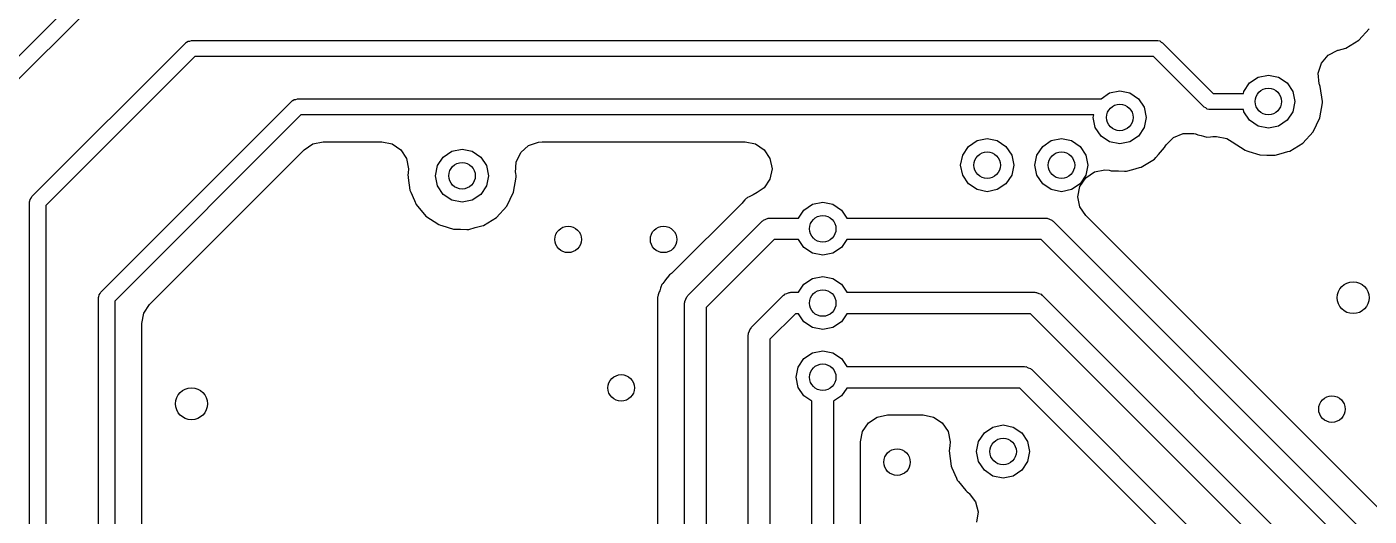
# Model space of a CAD drawing. Extents: x 0.99 to 4.24, y -7.27 to -4.02.
# Drawn here: x 2.2165 to 2.7146, y -5.7248 to -5.5431 of the extents above; entities that cross this region are included whole.
import ezdxf

# ---------------------------------------------------------------- set-up
doc = ezdxf.new("R2010")
doc.units = 0
doc.header["$MEASUREMENT"] = 0
doc.layers.add('BLACK', color=7, linetype='CONTINUOUS')

msp = doc.modelspace()

# ---------------------------------------------------------------- linework, layer by layer
at = {"layer": 'BLACK', "linetype": 'CONTINUOUS'}
for p, q in [((2.19473, -5.57268), (2.24, -5.52741)), ((2.24337, -5.53253), (2.19985, -5.57605)), ((2.71078, -5.54805), (2.7146, -5.54383)), ((2.21835, -5.60615), (2.27544, -5.54906)), ((2.27544, -5.54906), (2.27559, -5.54895)), ((2.27559, -5.54895), (2.27563, -5.54888)), ((2.27563, -5.54888), (2.27575, -5.54884)), ((2.27575, -5.54884), (2.27629, -5.54846)), ((2.27629, -5.54846), (2.27694, -5.54841)), ((2.27694, -5.54841), (2.27756, -5.54818)), ((2.27756, -5.54818), (2.63583, -5.54818)), ((2.63583, -5.54818), (2.63601, -5.54821)), ((2.63601, -5.54821), (2.63609, -5.54819)), ((2.63609, -5.54819), (2.63621, -5.54825)), ((2.63621, -5.54825), (2.63685, -5.54836)), ((2.63685, -5.54836), (2.63735, -5.54878)), ((2.63735, -5.54878), (2.63795, -5.54906)), ((2.63795, -5.54906), (2.65675, -5.56787)), ((2.70593, -5.55103), (2.71078, -5.54805)), ((2.69685, -5.55666), (2.69935, -5.55368)), ((2.69935, -5.55368), (2.70297, -5.55183)), ((2.70297, -5.55183), (2.70318, -5.55178)), ((2.70318, -5.55178), (2.70593, -5.55103)), ((2.2788, -5.55418), (2.22347, -5.60951)), ((2.63458, -5.55418), (2.2788, -5.55418)), ((2.65339, -5.57299), (2.63458, -5.55418)), ((2.69569, -5.56037), (2.69685, -5.55666)), ((2.66807, -5.5671), (2.67021, -5.56391)), ((2.67021, -5.56391), (2.6734, -5.56177)), ((2.6734, -5.56177), (2.67717, -5.56102)), ((2.67717, -5.56102), (2.68093, -5.56177)), ((2.68093, -5.56177), (2.68413, -5.56391)), ((2.68413, -5.56391), (2.68626, -5.5671)), ((2.69603, -5.56424), (2.69569, -5.56037)), ((2.61509, -5.56981), (2.61828, -5.56768)), ((2.61828, -5.56768), (2.62205, -5.56693)), ((2.62205, -5.56693), (2.62581, -5.56768)), ((2.62581, -5.56768), (2.62901, -5.56981)), ((2.65675, -5.56787), (2.66792, -5.56787)), ((2.66792, -5.56787), (2.66807, -5.5671)), ((2.68626, -5.5671), (2.68701, -5.57087)), ((2.69613, -5.56459), (2.69603, -5.56424)), ((2.69643, -5.56523), (2.69613, -5.56459)), ((2.69723, -5.57087), (2.69643, -5.56523)), ((2.24394, -5.64158), (2.31481, -5.57071)), ((2.31481, -5.57071), (2.31496, -5.57061)), ((2.31496, -5.57061), (2.315, -5.57054)), ((2.315, -5.57054), (2.31512, -5.57049)), ((2.31512, -5.57049), (2.31566, -5.57012)), ((2.31566, -5.57012), (2.31631, -5.57006)), ((2.31631, -5.57006), (2.31693, -5.56983)), ((2.31693, -5.56983), (2.61507, -5.56983)), ((2.61507, -5.56983), (2.61509, -5.56981)), ((2.62901, -5.56981), (2.63114, -5.57301)), ((2.63114, -5.57301), (2.63189, -5.57677)), ((2.65398, -5.57326), (2.65339, -5.57299)), ((2.65449, -5.57369), (2.65398, -5.57326)), ((2.65513, -5.5738), (2.65449, -5.57369)), ((2.65525, -5.57385), (2.65513, -5.5738)), ((2.65533, -5.57383), (2.65525, -5.57385)), ((2.65551, -5.57387), (2.65533, -5.57383)), ((2.66792, -5.57387), (2.65551, -5.57387)), ((2.66807, -5.57463), (2.66792, -5.57387)), ((2.68701, -5.57087), (2.68626, -5.57463)), ((2.69628, -5.57697), (2.69723, -5.57136)), ((2.69723, -5.57136), (2.69723, -5.57087)), ((2.31817, -5.57583), (2.24906, -5.64494)), ((2.61239, -5.57583), (2.31817, -5.57583)), ((2.6122, -5.57677), (2.61239, -5.57583)), ((2.61295, -5.58054), (2.6122, -5.57677)), ((2.63189, -5.57677), (2.63114, -5.58054)), ((2.67021, -5.57783), (2.66807, -5.57463)), ((2.6734, -5.57996), (2.67021, -5.57783)), ((2.68413, -5.57783), (2.68093, -5.57996)), ((2.68626, -5.57463), (2.68413, -5.57783)), ((2.6938, -5.58209), (2.69628, -5.57697)), ((2.61509, -5.58373), (2.61295, -5.58054)), ((2.61828, -5.58586), (2.61509, -5.58373)), ((2.62901, -5.58373), (2.62581, -5.58586)), ((2.63114, -5.58054), (2.62901, -5.58373)), ((2.64203, -5.58421), (2.64562, -5.58274)), ((2.64562, -5.58274), (2.64657, -5.58274)), ((2.64657, -5.58274), (2.6466, -5.58273)), ((2.6466, -5.58273), (2.64677, -5.58274)), ((2.64677, -5.58274), (2.64951, -5.58276)), ((2.64951, -5.58276), (2.6501, -5.5829)), ((2.6501, -5.5829), (2.65042, -5.58298)), ((2.65042, -5.58298), (2.65042, -5.58298)), ((2.65042, -5.58298), (2.65049, -5.583)), ((2.65049, -5.583), (2.65099, -5.58329)), ((2.65099, -5.58329), (2.65226, -5.58351)), ((2.65226, -5.58351), (2.65311, -5.5837)), ((2.65311, -5.5837), (2.65436, -5.58404)), ((2.65436, -5.58404), (2.65565, -5.58392)), ((2.65565, -5.58392), (2.65652, -5.58389)), ((2.65652, -5.58389), (2.65797, -5.58389)), ((2.65797, -5.58389), (2.66178, -5.58464)), ((2.67717, -5.58071), (2.6734, -5.57996)), ((2.68093, -5.57996), (2.67717, -5.58071)), ((2.68998, -5.58631), (2.6938, -5.58209)), ((2.262, -5.64618), (2.3194, -5.58877)), ((2.3194, -5.58877), (2.32264, -5.58661)), ((2.32264, -5.58661), (2.32645, -5.58585)), ((2.32645, -5.58585), (2.34818, -5.58585)), ((2.34818, -5.58585), (2.35199, -5.58661)), ((2.35199, -5.58661), (2.35522, -5.58877)), ((2.35522, -5.58877), (2.35738, -5.592)), ((2.37419, -5.58933), (2.37795, -5.58858)), ((2.37795, -5.58858), (2.38172, -5.58933)), ((2.39974, -5.58984), (2.40263, -5.58725)), ((2.40263, -5.58725), (2.4063, -5.58595)), ((2.4063, -5.58595), (2.40771, -5.58585)), ((2.40771, -5.58585), (2.48303, -5.58585)), ((2.48303, -5.58585), (2.48684, -5.58661)), ((2.48684, -5.58661), (2.49007, -5.58877)), ((2.49007, -5.58877), (2.49223, -5.592)), ((2.56374, -5.59072), (2.56587, -5.58753)), ((2.56587, -5.58753), (2.56907, -5.58539)), ((2.56907, -5.58539), (2.57283, -5.58465)), ((2.57283, -5.58465), (2.5766, -5.58539)), ((2.5766, -5.58539), (2.57979, -5.58753)), ((2.57979, -5.58753), (2.58193, -5.59072)), ((2.5913, -5.59072), (2.59343, -5.58753)), ((2.59343, -5.58753), (2.59663, -5.58539)), ((2.59663, -5.58539), (2.60039, -5.58465)), ((2.60039, -5.58465), (2.60416, -5.58539)), ((2.60416, -5.58539), (2.60735, -5.58753)), ((2.60735, -5.58753), (2.60949, -5.59072)), ((2.62205, -5.58661), (2.61828, -5.58586)), ((2.62581, -5.58586), (2.62205, -5.58661)), ((2.63637, -5.59055), (2.63868, -5.58799)), ((2.63868, -5.58799), (2.63899, -5.58735)), ((2.63899, -5.58735), (2.63927, -5.58695)), ((2.63927, -5.58695), (2.64203, -5.58421)), ((2.66178, -5.58464), (2.66375, -5.58588)), ((2.66375, -5.58588), (2.66379, -5.58583)), ((2.66379, -5.58583), (2.66853, -5.58898)), ((2.66853, -5.58898), (2.6692, -5.58919)), ((2.68513, -5.58928), (2.68998, -5.58631)), ((2.35738, -5.592), (2.35814, -5.59581)), ((2.36886, -5.59466), (2.37099, -5.59147)), ((2.37099, -5.59147), (2.37419, -5.58933)), ((2.38172, -5.58933), (2.38491, -5.59147)), ((2.38491, -5.59147), (2.38705, -5.59466)), ((2.39785, -5.59723), (2.39806, -5.59335)), ((2.39806, -5.59335), (2.39974, -5.58984)), ((2.49223, -5.592), (2.49299, -5.59581)), ((2.56299, -5.59449), (2.56374, -5.59072)), ((2.58193, -5.59072), (2.58268, -5.59449)), ((2.59055, -5.59449), (2.5913, -5.59072)), ((2.60949, -5.59072), (2.61024, -5.59449)), ((2.63002, -5.59519), (2.63487, -5.59221)), ((2.63487, -5.59221), (2.63543, -5.59159)), ((2.63543, -5.59159), (2.63637, -5.59055)), ((2.6692, -5.58919), (2.6692, -5.58919)), ((2.6692, -5.58919), (2.66989, -5.5894)), ((2.66989, -5.5894), (2.67396, -5.59067)), ((2.67396, -5.59067), (2.67665, -5.59072)), ((2.67665, -5.59072), (2.67894, -5.59077)), ((2.67894, -5.59077), (2.67894, -5.59077)), ((2.67894, -5.59077), (2.67965, -5.59078)), ((2.67965, -5.59078), (2.68195, -5.59015)), ((2.68195, -5.59015), (2.68445, -5.58947)), ((2.68445, -5.58947), (2.68513, -5.58928)), ((2.68445, -5.58947), (2.68445, -5.58947)), ((2.35802, -5.59735), (2.35789, -5.59818)), ((2.35789, -5.59818), (2.35798, -5.59888)), ((2.35798, -5.59888), (2.35798, -5.59888)), ((2.35798, -5.59888), (2.35801, -5.59914)), ((2.35814, -5.59581), (2.35802, -5.59735)), ((2.36811, -5.59843), (2.36886, -5.59466)), ((2.36886, -5.60219), (2.36811, -5.59843)), ((2.38705, -5.59466), (2.3878, -5.59843)), ((2.3878, -5.59843), (2.38705, -5.60219)), ((2.39707, -5.60453), (2.39801, -5.59892)), ((2.39788, -5.59748), (2.39785, -5.59723)), ((2.39802, -5.59843), (2.39788, -5.59748)), ((2.39801, -5.59892), (2.39802, -5.59843)), ((2.49299, -5.59581), (2.49223, -5.59963)), ((2.56374, -5.59825), (2.56299, -5.59449)), ((2.56587, -5.60145), (2.56374, -5.59825)), ((2.58193, -5.59825), (2.57979, -5.60145)), ((2.58268, -5.59449), (2.58193, -5.59825)), ((2.5913, -5.59825), (2.59055, -5.59449)), ((2.59343, -5.60145), (2.5913, -5.59825)), ((2.60949, -5.59825), (2.60735, -5.60145)), ((2.60943, -5.59914), (2.61267, -5.59698)), ((2.61024, -5.59449), (2.60949, -5.59825)), ((2.61267, -5.59698), (2.61648, -5.59623)), ((2.61648, -5.59623), (2.61807, -5.59635)), ((2.61807, -5.59635), (2.61816, -5.59637)), ((2.61816, -5.59637), (2.61884, -5.59658)), ((2.61884, -5.59658), (2.62161, -5.59663)), ((2.62161, -5.59663), (2.62382, -5.59667)), ((2.62382, -5.59667), (2.62382, -5.59667)), ((2.62382, -5.59667), (2.62453, -5.59668)), ((2.62453, -5.59668), (2.62683, -5.59606)), ((2.62683, -5.59606), (2.62933, -5.59537)), ((2.62933, -5.59537), (2.63002, -5.59519)), ((2.62933, -5.59537), (2.62933, -5.59537)), ((2.35801, -5.59914), (2.35863, -5.60382)), ((2.35863, -5.60382), (2.35891, -5.60447)), ((2.37099, -5.60538), (2.36886, -5.60219)), ((2.38705, -5.60219), (2.38491, -5.60538)), ((2.49007, -5.60286), (2.48748, -5.60459)), ((2.49223, -5.59963), (2.49007, -5.60286)), ((2.56907, -5.60358), (2.56587, -5.60145)), ((2.57283, -5.60433), (2.56907, -5.60358)), ((2.5766, -5.60358), (2.57283, -5.60433)), ((2.57979, -5.60145), (2.5766, -5.60358)), ((2.59663, -5.60358), (2.59343, -5.60145)), ((2.60039, -5.60433), (2.59663, -5.60358)), ((2.60416, -5.60358), (2.60039, -5.60433)), ((2.60735, -5.60145), (2.60416, -5.60358)), ((2.60652, -5.60619), (2.60727, -5.60237)), ((2.60727, -5.60237), (2.60943, -5.59914)), ((2.21747, -5.60827), (2.2175, -5.60808)), ((2.21747, -5.8708), (2.21747, -5.60827)), ((2.21748, -5.60801), (2.21754, -5.60789)), ((2.2175, -5.60808), (2.21748, -5.60801)), ((2.21754, -5.60789), (2.21765, -5.60724)), ((2.21765, -5.60724), (2.21807, -5.60674)), ((2.21807, -5.60674), (2.21835, -5.60615)), ((2.35891, -5.60447), (2.35891, -5.60447)), ((2.35891, -5.60447), (2.36029, -5.60761)), ((2.36029, -5.60761), (2.36092, -5.60903)), ((2.37419, -5.60752), (2.37099, -5.60538)), ((2.37795, -5.60827), (2.37419, -5.60752)), ((2.38172, -5.60752), (2.37795, -5.60827)), ((2.38491, -5.60538), (2.38172, -5.60752)), ((2.39459, -5.60965), (2.39707, -5.60453)), ((2.48186, -5.60855), (2.45593, -5.63448)), ((2.48213, -5.60826), (2.48186, -5.60855)), ((2.48292, -5.60741), (2.48213, -5.60826)), ((2.48341, -5.60688), (2.48292, -5.60741)), ((2.48292, -5.60741), (2.48292, -5.60741)), ((2.48367, -5.60674), (2.48341, -5.60688)), ((2.4838, -5.60661), (2.48367, -5.60674)), ((2.48395, -5.60648), (2.4838, -5.60661)), ((2.48452, -5.60621), (2.48395, -5.60648)), ((2.48555, -5.60572), (2.48452, -5.60621)), ((2.48452, -5.60621), (2.48452, -5.60621)), ((2.48597, -5.6055), (2.48555, -5.60572)), ((2.48752, -5.60466), (2.48597, -5.6055)), ((2.48748, -5.60459), (2.48752, -5.60466)), ((2.50804, -5.60902), (2.51181, -5.60827)), ((2.51181, -5.60827), (2.51558, -5.60902)), ((2.60727, -5.61), (2.60652, -5.60619)), ((2.22347, -5.60951), (2.22347, -5.87205)), ((2.36092, -5.60903), (2.36458, -5.61338)), ((2.36458, -5.61338), (2.36931, -5.61654)), ((2.38592, -5.61684), (2.39077, -5.61386)), ((2.39077, -5.61386), (2.39459, -5.60965)), ((2.50287, -5.61411), (2.50485, -5.61115)), ((2.50485, -5.61115), (2.50804, -5.60902)), ((2.51558, -5.60902), (2.51877, -5.61115)), ((2.51877, -5.61115), (2.52075, -5.61411)), ((2.60943, -5.61323), (2.60727, -5.61)), ((2.88968, -5.89348), (2.60943, -5.61323)), ((2.36931, -5.61654), (2.36999, -5.61675)), ((2.36999, -5.61675), (2.36999, -5.61675)), ((2.36999, -5.61675), (2.37048, -5.6169)), ((2.37048, -5.6169), (2.37474, -5.61823)), ((2.37474, -5.61823), (2.37744, -5.61828)), ((2.37744, -5.61828), (2.37972, -5.61832)), ((2.37972, -5.61832), (2.37972, -5.61832)), ((2.37972, -5.61832), (2.38043, -5.61834)), ((2.38043, -5.61834), (2.38285, -5.61768)), ((2.38285, -5.61768), (2.38524, -5.61703)), ((2.38524, -5.61703), (2.38592, -5.61684)), ((2.38524, -5.61703), (2.38524, -5.61703)), ((2.46174, -5.64284), (2.4893, -5.61528)), ((2.4893, -5.61528), (2.48959, -5.61514)), ((2.48959, -5.61514), (2.48977, -5.61487)), ((2.48977, -5.61487), (2.49067, -5.61458)), ((2.49067, -5.61458), (2.4915, -5.61416)), ((2.4915, -5.61416), (2.49182, -5.61421)), ((2.49182, -5.61421), (2.49213, -5.61411)), ((2.49213, -5.61411), (2.50287, -5.61411)), ((2.52075, -5.61411), (2.59449, -5.61411)), ((2.59449, -5.61411), (2.5948, -5.61421)), ((2.5948, -5.61421), (2.59511, -5.61416)), ((2.59511, -5.61416), (2.59595, -5.61458)), ((2.59595, -5.61458), (2.59684, -5.61487)), ((2.59684, -5.61487), (2.59703, -5.61514)), ((2.59703, -5.61514), (2.59732, -5.61528)), ((2.59732, -5.61528), (3.13866, -6.15662)), ((2.49378, -5.62211), (2.46857, -5.64733)), ((2.50287, -5.62211), (2.49378, -5.62211)), ((2.50485, -5.62507), (2.50287, -5.62211)), ((2.52075, -5.62211), (2.51877, -5.62507)), ((2.59283, -5.62211), (2.52075, -5.62211)), ((3.13183, -6.16111), (2.59283, -5.62211)), ((2.50804, -5.6272), (2.50485, -5.62507)), ((2.51181, -5.62795), (2.50804, -5.6272)), ((2.51558, -5.6272), (2.51181, -5.62795)), ((2.51877, -5.62507), (2.51558, -5.6272)), ((2.45246, -5.63838), (2.45211, -5.63882)), ((2.45321, -5.63743), (2.45246, -5.63838)), ((2.45246, -5.63838), (2.45246, -5.63838)), ((2.45349, -5.63706), (2.45321, -5.63743)), ((2.45359, -5.63691), (2.45349, -5.63706)), ((2.45383, -5.63658), (2.45359, -5.63691)), ((2.45359, -5.63691), (2.45359, -5.63691)), ((2.4539, -5.63651), (2.45383, -5.63658)), ((2.45401, -5.6363), (2.4539, -5.63651)), ((2.45406, -5.63635), (2.45401, -5.6363)), ((2.455, -5.63516), (2.45406, -5.63635)), ((2.45568, -5.63472), (2.455, -5.63516)), ((2.45593, -5.63448), (2.45568, -5.63472)), ((2.50287, -5.64167), (2.50485, -5.63871)), ((2.50485, -5.63871), (2.50804, -5.63658)), ((2.50804, -5.63658), (2.51181, -5.63583)), ((2.51181, -5.63583), (2.51558, -5.63658)), ((2.51558, -5.63658), (2.51877, -5.63871)), ((2.51877, -5.63871), (2.52075, -5.64167)), ((2.24306, -5.6437), (2.2431, -5.64352)), ((2.24306, -5.88445), (2.24306, -5.6437)), ((2.24307, -5.64344), (2.24313, -5.64332)), ((2.2431, -5.64352), (2.24307, -5.64344)), ((2.24313, -5.64332), (2.24324, -5.64267)), ((2.24324, -5.64267), (2.24366, -5.64217)), ((2.24366, -5.64217), (2.24394, -5.64158)), ((2.45055, -5.64361), (2.45047, -5.64389)), ((2.45057, -5.64323), (2.45055, -5.64343)), ((2.45055, -5.64343), (2.45055, -5.64361)), ((2.45077, -5.64263), (2.45057, -5.64323)), ((2.45115, -5.64156), (2.45077, -5.64263)), ((2.45077, -5.64263), (2.45077, -5.64263)), ((2.4513, -5.64111), (2.45115, -5.64156)), ((2.45157, -5.64019), (2.4513, -5.64111)), ((2.4518, -5.63942), (2.45157, -5.64019)), ((2.45157, -5.64019), (2.45157, -5.64019)), ((2.452, -5.63914), (2.4518, -5.63942)), ((2.45211, -5.63882), (2.452, -5.63914)), ((2.46104, -5.64421), (2.46133, -5.64332)), ((2.46133, -5.64332), (2.46159, -5.64313)), ((2.46159, -5.64313), (2.46174, -5.64284)), ((2.48536, -5.65465), (2.49717, -5.64284)), ((2.49717, -5.64284), (2.49746, -5.64269)), ((2.49746, -5.64269), (2.49765, -5.64243)), ((2.49765, -5.64243), (2.49854, -5.64214)), ((2.49854, -5.64214), (2.49937, -5.64172)), ((2.49937, -5.64172), (2.49969, -5.64177)), ((2.49969, -5.64177), (2.5, -5.64167)), ((2.5, -5.64167), (2.50287, -5.64167)), ((2.52075, -5.64167), (2.59055, -5.64167)), ((2.59055, -5.64167), (2.59086, -5.64177)), ((2.59086, -5.64177), (2.59118, -5.64172)), ((2.59118, -5.64172), (2.59201, -5.64214)), ((2.59201, -5.64214), (2.5929, -5.64243)), ((2.5929, -5.64243), (2.59309, -5.64269)), ((2.59309, -5.64269), (2.59338, -5.64284)), ((2.59338, -5.64284), (3.117, -6.16646)), ((2.24906, -5.64494), (2.24906, -5.88445)), ((2.25984, -5.64941), (2.262, -5.64618)), ((2.45047, -5.64389), (2.45049, -5.64462)), ((2.45049, -5.64462), (2.45054, -5.64577)), ((2.45054, -5.64577), (2.45055, -5.64616)), ((2.45055, -5.64616), (2.45055, -6.11802)), ((2.46057, -5.64567), (2.46067, -5.64536)), ((2.46057, -6.1263), (2.46057, -5.64567)), ((2.46062, -5.64504), (2.46104, -5.64421)), ((2.46067, -5.64536), (2.46062, -5.64504)), ((2.46857, -5.64733), (2.46857, -6.12795)), ((2.25908, -5.65322), (2.25984, -5.64941)), ((2.25908, -5.87468), (2.25908, -5.65322)), ((2.50166, -5.64967), (2.49219, -5.65914)), ((2.50287, -5.64967), (2.50166, -5.64967)), ((2.50485, -5.65263), (2.50287, -5.64967)), ((2.50804, -5.65476), (2.50485, -5.65263)), ((2.51877, -5.65263), (2.51558, -5.65476)), ((2.52075, -5.64967), (2.51877, -5.65263)), ((2.58889, -5.64967), (2.52075, -5.64967)), ((3.11017, -6.17095), (2.58889, -5.64967)), ((2.48419, -5.65748), (2.48429, -5.65717)), ((2.48419, -6.13614), (2.48419, -5.65748)), ((2.48424, -5.65685), (2.48466, -5.65602)), ((2.48429, -5.65717), (2.48424, -5.65685)), ((2.48466, -5.65602), (2.48495, -5.65513)), ((2.48495, -5.65513), (2.48521, -5.65494)), ((2.48521, -5.65494), (2.48536, -5.65465)), ((2.51181, -5.65551), (2.50804, -5.65476)), ((2.51558, -5.65476), (2.51181, -5.65551)), ((2.49219, -5.65914), (2.49219, -6.1378)), ((2.50804, -5.66412), (2.51181, -5.66337)), ((2.51181, -5.66337), (2.51558, -5.66412)), ((2.50272, -5.66944), (2.50485, -5.66625)), ((2.50485, -5.66625), (2.50804, -5.66412)), ((2.51558, -5.66412), (2.51877, -5.66625)), ((2.51877, -5.66625), (2.52075, -5.66921)), ((2.50197, -5.67321), (2.50272, -5.66944)), ((2.50272, -5.67698), (2.50197, -5.67321)), ((2.52075, -5.66921), (2.58659, -5.66921)), ((2.58659, -5.66921), (2.5869, -5.66931)), ((2.5869, -5.66931), (2.58722, -5.66926)), ((2.58722, -5.66926), (2.58805, -5.66968)), ((2.58805, -5.66968), (2.58895, -5.66997)), ((2.58895, -5.66997), (2.58914, -5.67023)), ((2.58914, -5.67023), (2.58942, -5.67038)), ((2.58942, -5.67038), (3.09535, -6.17631)), ((2.50485, -5.68017), (2.50272, -5.67698)), ((2.52075, -5.67721), (2.51877, -5.68017)), ((2.58494, -5.67721), (2.52075, -5.67721)), ((3.08852, -6.18079), (2.58494, -5.67721)), ((2.50781, -5.68215), (2.50485, -5.68017)), ((2.50781, -6.14756), (2.50781, -5.68215)), ((2.51877, -5.68017), (2.51581, -5.68215)), ((2.51581, -5.68215), (2.51581, -6.14921)), ((2.52875, -5.69015), (2.53198, -5.68799)), ((2.53198, -5.68799), (2.53579, -5.68723)), ((2.53579, -5.68723), (2.54912, -5.68723)), ((2.54912, -5.68723), (2.55293, -5.68799)), ((2.55293, -5.68799), (2.55616, -5.69015)), ((2.52583, -5.69719), (2.52659, -5.69338)), ((2.52659, -5.69338), (2.52875, -5.69015)), ((2.55616, -5.69015), (2.55832, -5.69338)), ((2.55832, -5.69338), (2.55908, -5.69719)), ((2.57178, -5.69383), (2.57497, -5.69169)), ((2.57497, -5.69169), (2.57874, -5.69094)), ((2.57874, -5.69094), (2.58251, -5.69169)), ((2.58251, -5.69169), (2.5857, -5.69383)), ((2.52583, -5.94718), (2.52583, -5.69719)), ((2.55908, -5.69719), (2.55896, -5.69872)), ((2.5689, -5.70079), (2.56965, -5.69702)), ((2.56965, -5.69702), (2.57178, -5.69383)), ((2.5857, -5.69383), (2.58783, -5.69702)), ((2.58783, -5.69702), (2.58858, -5.70079)), ((2.55896, -5.69872), (2.55868, -5.70054)), ((2.55868, -5.70054), (2.55941, -5.70618)), ((2.56965, -5.70455), (2.5689, -5.70079)), ((2.58858, -5.70079), (2.58783, -5.70455)), ((2.55941, -5.70618), (2.5597, -5.70683)), ((2.5597, -5.70683), (2.5597, -5.70683)), ((2.5597, -5.70683), (2.56142, -5.71074)), ((2.57178, -5.70775), (2.56965, -5.70455)), ((2.57497, -5.70988), (2.57178, -5.70775)), ((2.5857, -5.70775), (2.58251, -5.70988)), ((2.58783, -5.70455), (2.5857, -5.70775)), ((2.56142, -5.71074), (2.5617, -5.71139)), ((2.5617, -5.71139), (2.56216, -5.71193)), ((2.56216, -5.71193), (2.56216, -5.71193)), ((2.56216, -5.71193), (2.56491, -5.7152)), ((2.57874, -5.71063), (2.57497, -5.70988)), ((2.58251, -5.70988), (2.57874, -5.71063)), ((2.56491, -5.7152), (2.56491, -5.7152)), ((2.56491, -5.7152), (2.56537, -5.71575)), ((2.56537, -5.71575), (2.56596, -5.71614)), ((2.56596, -5.71614), (2.56616, -5.71632)), ((2.56616, -5.71632), (2.5685, -5.71943)), ((2.5685, -5.71943), (2.56947, -5.72319)), ((2.56947, -5.72319), (2.56892, -5.72704))]:
    msp.add_line(p, q, dxfattribs=at)
at = {"layer": 'BLACK'}
for centre, radius in [((2.67717, -5.57087), 0.00492), ((2.62205, -5.57677), 0.00492), ((2.37795, -5.59843), 0.00492), ((2.57283, -5.59449), 0.00492), ((2.60039, -5.59449), 0.00492), ((2.51181, -5.61811), 0.00492), ((2.41732, -5.62205), 0.00492), ((2.45276, -5.62205), 0.00492), ((2.70866, -5.6437), 0.00591), ((2.51181, -5.64567), 0.00492), ((2.51181, -5.67321), 0.00492), ((2.43701, -5.67717), 0.00492), ((2.27756, -5.68307), 0.00591), ((2.70079, -5.68504), 0.00492), ((2.57874, -5.70079), 0.00492), ((2.53937, -5.70472), 0.00492)]:
    msp.add_circle(centre, radius, dxfattribs=at)

doc.saveas('drawing.dxf')
